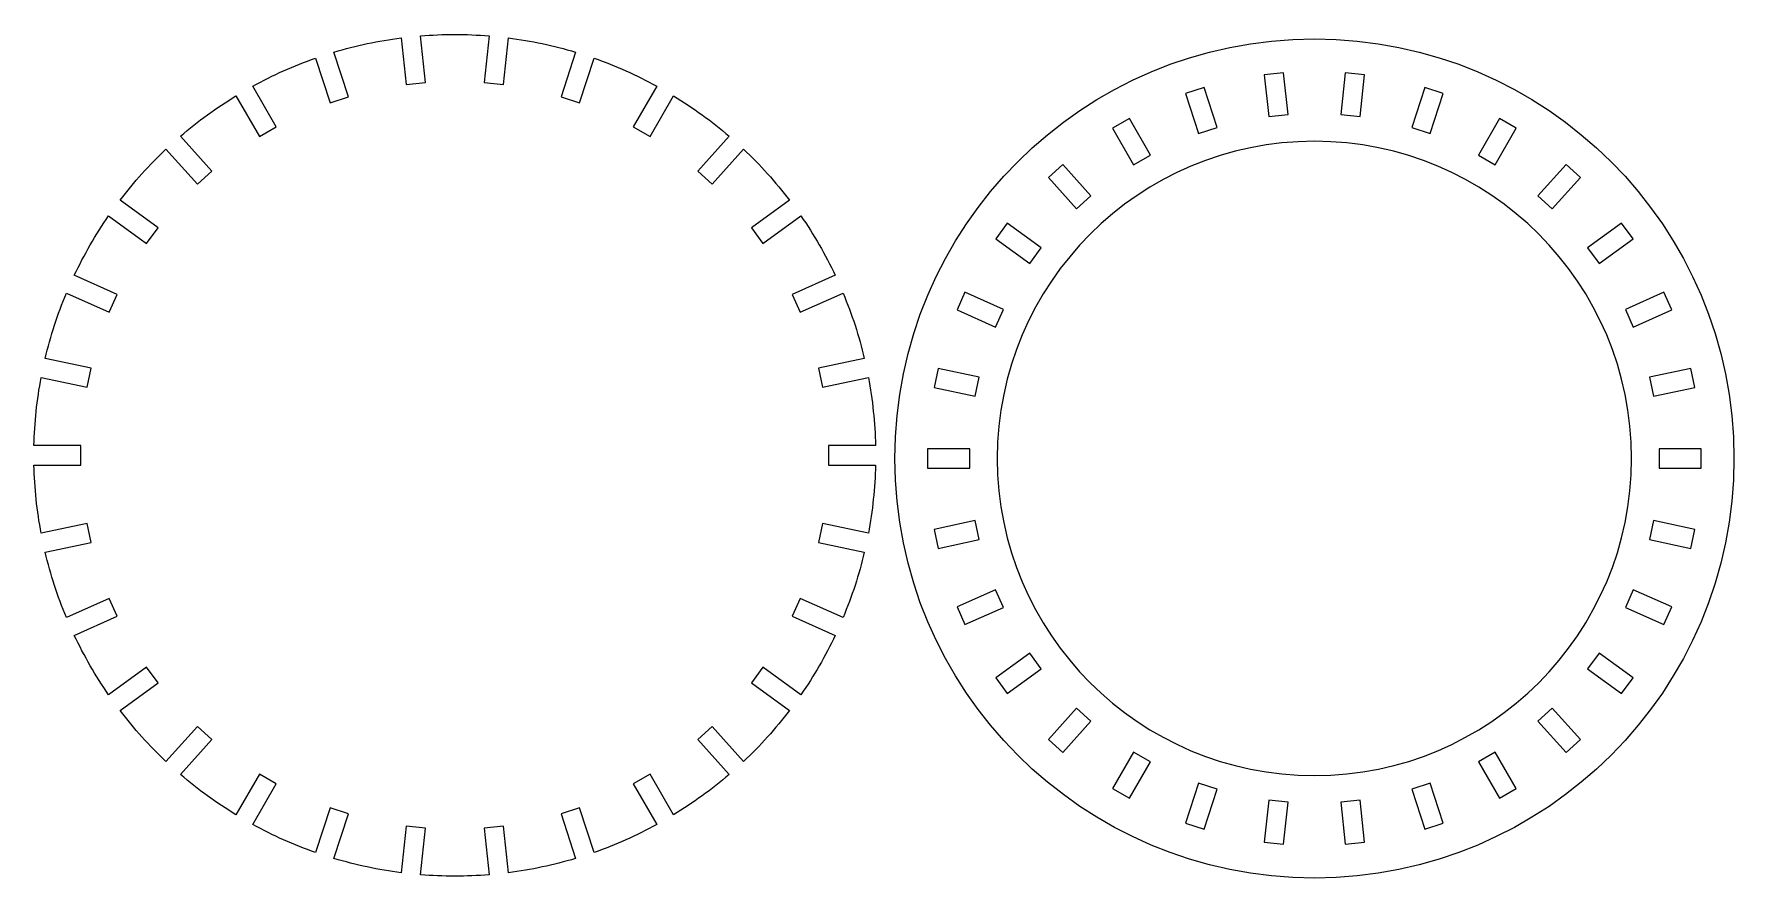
# Model space of a CAD drawing. Header units: millimetres. Extents: x -587 to 587, y -183 to 183.
# Drawn here: x 310.5 to 573, y -182.5 to -52.2 of the extents above; entities that cross this region are included whole.
import ezdxf

# ---------------------------------------------------------------- set-up
doc = ezdxf.new("R2010")
doc.units = ezdxf.units.MM
doc.header["$MEASUREMENT"] = 0
doc.layers.add('Camada 1', color=7, linetype='Continuous')

msp = doc.modelspace()

# ---------------------------------------------------------------- linework, layer by layer
at = {"layer": 'Camada 1', "lineweight": 20}
for points, knots in [([(440.4417, -115.7258), (440.36, -112.187), (439.9894, -108.6608), (439.3335, -105.1824), (439.3335, -105.1824), (439.3335, -105.1824), (432.2417, -106.6898), (432.2417, -106.6898), (432.2417, -106.6898), (432.2417, -106.6898), (431.6179, -103.7553), (431.6179, -103.7553), (431.6179, -103.7553), (431.6179, -103.7553), (438.7098, -102.2479), (438.7098, -102.2479), (438.7098, -102.2479), (437.8941, -98.8034), (436.7985, -95.4313), (435.4337, -92.1653), (435.4337, -92.1653), (435.4337, -92.1653), (428.8103, -95.1142), (428.8103, -95.1142), (428.8103, -95.1142), (428.8103, -95.1142), (427.5901, -92.3736), (427.5901, -92.3736), (427.5901, -92.3736), (427.5901, -92.3736), (434.2135, -89.4246), (434.2135, -89.4246), (434.2135, -89.4246), (432.6996, -86.225), (430.9267, -83.1544), (428.9128, -80.2435), (428.9128, -80.2435), (428.9128, -80.2435), (423.0472, -84.5051), (423.0472, -84.5051), (423.0472, -84.5051), (423.0472, -84.5051), (421.2838, -82.078), (421.2838, -82.078), (421.2838, -82.078), (421.2838, -82.078), (427.1494, -77.8164), (427.1494, -77.8164), (427.1494, -77.8164), (425.0033, -75.0015), (422.6308, -72.3666), (420.0556, -69.9379), (420.0556, -69.9379), (420.0556, -69.9379), (415.2042, -75.326), (415.2042, -75.326), (415.2042, -75.326), (415.2042, -75.326), (412.9748, -73.3186), (412.9748, -73.3186), (412.9748, -73.3186), (412.9748, -73.3186), (417.8262, -67.9306), (417.8262, -67.9306), (417.8262, -67.9306), (415.1417, -65.6233), (412.2732, -63.5393), (409.2494, -61.6991), (409.2494, -61.6991), (409.2494, -61.6991), (405.6242, -67.9781), (405.6242, -67.9781), (405.6242, -67.9781), (405.6242, -67.9781), (403.0262, -66.4781), (403.0262, -66.4781), (403.0262, -66.4781), (403.0262, -66.4781), (406.6513, -60.1991), (406.6513, -60.1991), (406.6513, -60.1991), (403.5458, -58.5005), (400.3067, -57.0583), (396.9663, -55.8871), (396.9663, -55.8871), (396.9663, -55.8871), (394.7259, -62.7826), (394.7259, -62.7826), (394.7259, -62.7826), (394.7259, -62.7826), (391.8727, -61.8555), (391.8727, -61.8555), (391.8727, -61.8555), (391.8727, -61.8555), (394.1132, -54.9601), (394.1132, -54.9601), (394.1132, -54.9601), (390.7223, -53.9442), (387.2542, -53.207), (383.7433, -52.7559), (383.7433, -52.7559), (383.7433, -52.7559), (382.9855, -59.9665), (382.9855, -59.9665), (382.9855, -59.9665), (382.9855, -59.9665), (380.0019, -59.6529), (380.0019, -59.6529), (380.0019, -59.6529), (380.0019, -59.6529), (380.7598, -52.4423), (380.7598, -52.4423), (380.7598, -52.4423), (377.2318, -52.1536), (373.6862, -52.1536), (370.1582, -52.4423), (370.1582, -52.4423), (370.1582, -52.4423), (370.9161, -59.6529), (370.9161, -59.6529), (370.9161, -59.6529), (370.9161, -59.6529), (367.9325, -59.9665), (367.9325, -59.9665), (367.9325, -59.9665), (367.9325, -59.9665), (367.1747, -52.7559), (367.1747, -52.7559), (367.1747, -52.7559), (363.6638, -53.207), (360.1957, -53.9442), (356.8048, -54.9601), (356.8048, -54.9601), (356.8048, -54.9601), (359.0453, -61.8555), (359.0453, -61.8555), (359.0453, -61.8555), (359.0453, -61.8555), (356.1921, -62.7826), (356.1921, -62.7826), (356.1921, -62.7826), (356.1921, -62.7826), (353.9517, -55.8871), (353.9517, -55.8871), (353.9517, -55.8871), (350.6113, -57.0583), (347.3722, -58.5005), (344.2667, -60.1991), (344.2667, -60.1991), (344.2667, -60.1991), (347.8918, -66.4781), (347.8918, -66.4781), (347.8918, -66.4781), (347.8918, -66.4781), (345.2938, -67.9781), (345.2938, -67.9781), (345.2938, -67.9781), (345.2938, -67.9781), (341.6686, -61.6991), (341.6686, -61.6991), (341.6686, -61.6991), (338.6448, -63.5393), (335.7763, -65.6233), (333.0918, -67.9306), (333.0918, -67.9306), (333.0918, -67.9306), (337.9432, -73.3186), (337.9432, -73.3186), (337.9432, -73.3186), (337.9432, -73.3186), (335.7138, -75.326), (335.7138, -75.326), (335.7138, -75.326), (335.7138, -75.326), (330.8624, -69.9379), (330.8624, -69.9379), (330.8624, -69.9379), (328.2872, -72.3666), (325.9147, -75.0015), (323.7686, -77.8164), (323.7686, -77.8164), (323.7686, -77.8164), (329.6342, -82.078), (329.6342, -82.078), (329.6342, -82.078), (329.6342, -82.078), (327.8708, -84.5051), (327.8708, -84.5051), (327.8708, -84.5051), (327.8708, -84.5051), (322.0052, -80.2435), (322.0052, -80.2435), (322.0052, -80.2435), (319.9913, -83.1544), (318.2184, -86.225), (316.7045, -89.4246), (316.7045, -89.4246), (316.7045, -89.4246), (323.3279, -92.3736), (323.3279, -92.3736), (323.3279, -92.3736), (323.3279, -92.3736), (322.1077, -95.1142), (322.1077, -95.1142), (322.1077, -95.1142), (322.1077, -95.1142), (315.4843, -92.1653), (315.4843, -92.1653), (315.4843, -92.1653), (314.1195, -95.4313), (313.0239, -98.8034), (312.2082, -102.2479), (312.2082, -102.2479), (312.2082, -102.2479), (319.3001, -103.7553), (319.3001, -103.7553), (319.3001, -103.7553), (319.3001, -103.7553), (318.6763, -106.6898), (318.6763, -106.6898), (318.6763, -106.6898), (318.6763, -106.6898), (311.5845, -105.1824), (311.5845, -105.1824), (311.5845, -105.1824), (310.9286, -108.6608), (310.558, -112.187), (310.4763, -115.7258), (310.4763, -115.7258), (310.4763, -115.7258), (317.7266, -115.7258), (317.7266, -115.7258), (317.7266, -115.7258), (317.7266, -115.7258), (317.7266, -118.7258), (317.7266, -118.7258), (317.7266, -118.7258), (317.7266, -118.7258), (310.4763, -118.7258), (310.4763, -118.7258), (310.4763, -118.7258), (310.558, -122.2646), (310.9286, -125.7908), (311.5845, -129.2692), (311.5845, -129.2692), (311.5845, -129.2692), (318.6763, -127.7618), (318.6763, -127.7618), (318.6763, -127.7618), (318.6763, -127.7618), (319.3001, -130.6963), (319.3001, -130.6963), (319.3001, -130.6963), (319.3001, -130.6963), (312.2082, -132.2037), (312.2082, -132.2037), (312.2082, -132.2037), (313.0239, -135.6482), (314.1195, -139.0203), (315.4843, -142.2863), (315.4843, -142.2863), (315.4843, -142.2863), (322.1077, -139.3374), (322.1077, -139.3374), (322.1077, -139.3374), (322.1077, -139.3374), (323.3279, -142.078), (323.3279, -142.078), (323.3279, -142.078), (323.3279, -142.078), (316.7045, -145.027), (316.7045, -145.027), (316.7045, -145.027), (318.2184, -148.2266), (319.9913, -151.2972), (322.0052, -154.2081), (322.0052, -154.2081), (322.0052, -154.2081), (327.8708, -149.9465), (327.8708, -149.9465), (327.8708, -149.9465), (327.8708, -149.9465), (329.6342, -152.3736), (329.6342, -152.3736), (329.6342, -152.3736), (329.6342, -152.3736), (323.7686, -156.6352), (323.7686, -156.6352), (323.7686, -156.6352), (325.9147, -159.4501), (328.2872, -162.085), (330.8624, -164.5137), (330.8624, -164.5137), (330.8624, -164.5137), (335.7138, -159.1256), (335.7138, -159.1256), (335.7138, -159.1256), (335.7138, -159.1256), (337.9432, -161.133), (337.9432, -161.133), (337.9432, -161.133), (337.9432, -161.133), (333.0918, -166.521), (333.0918, -166.521), (333.0918, -166.521), (335.7763, -168.8283), (338.6448, -170.9123), (341.6686, -172.7525), (341.6686, -172.7525), (341.6686, -172.7525), (345.2938, -166.4735), (345.2938, -166.4735), (345.2938, -166.4735), (345.2938, -166.4735), (347.8918, -167.9735), (347.8918, -167.9735), (347.8918, -167.9735), (347.8918, -167.9735), (344.2667, -174.2525), (344.2667, -174.2525), (344.2667, -174.2525), (347.3722, -175.9511), (350.6113, -177.3933), (353.9517, -178.5645), (353.9517, -178.5645), (353.9517, -178.5645), (356.1921, -171.669), (356.1921, -171.669), (356.1921, -171.669), (356.1921, -171.669), (359.0453, -172.5961), (359.0453, -172.5961), (359.0453, -172.5961), (359.0453, -172.5961), (356.8048, -179.4915), (356.8048, -179.4915), (356.8048, -179.4915), (360.1957, -180.5074), (363.6638, -181.2446), (367.1747, -181.6957), (367.1747, -181.6957), (367.1747, -181.6957), (367.9325, -174.4851), (367.9325, -174.4851), (367.9325, -174.4851), (367.9325, -174.4851), (370.9161, -174.7987), (370.9161, -174.7987), (370.9161, -174.7987), (370.9161, -174.7987), (370.1582, -182.0093), (370.1582, -182.0093), (370.1582, -182.0093), (373.6862, -182.298), (377.2318, -182.298), (380.7598, -182.0093), (380.7598, -182.0093), (380.7598, -182.0093), (380.0019, -174.7987), (380.0019, -174.7987), (380.0019, -174.7987), (380.0019, -174.7987), (382.9855, -174.4851), (382.9855, -174.4851), (382.9855, -174.4851), (382.9855, -174.4851), (383.7433, -181.6957), (383.7433, -181.6957), (383.7433, -181.6957), (387.2542, -181.2446), (390.7223, -180.5074), (394.1132, -179.4915), (394.1132, -179.4915), (394.1132, -179.4915), (391.8727, -172.5961), (391.8727, -172.5961), (391.8727, -172.5961), (391.8727, -172.5961), (394.7259, -171.669), (394.7259, -171.669), (394.7259, -171.669), (394.7259, -171.669), (396.9663, -178.5645), (396.9663, -178.5645), (396.9663, -178.5645), (400.3067, -177.3933), (403.5458, -175.9511), (406.6513, -174.2525), (406.6513, -174.2525), (406.6513, -174.2525), (403.0262, -167.9735), (403.0262, -167.9735), (403.0262, -167.9735), (403.0262, -167.9735), (405.6242, -166.4735), (405.6242, -166.4735), (405.6242, -166.4735), (405.6242, -166.4735), (409.2494, -172.7525), (409.2494, -172.7525), (409.2494, -172.7525), (412.2732, -170.9123), (415.1417, -168.8283), (417.8262, -166.521), (417.8262, -166.521), (417.8262, -166.521), (412.9748, -161.133), (412.9748, -161.133), (412.9748, -161.133), (412.9748, -161.133), (415.2042, -159.1256), (415.2042, -159.1256), (415.2042, -159.1256), (415.2042, -159.1256), (420.0556, -164.5137), (420.0556, -164.5137), (420.0556, -164.5137), (422.6308, -162.085), (425.0033, -159.4501), (427.1494, -156.6352), (427.1494, -156.6352), (427.1494, -156.6352), (421.2838, -152.3736), (421.2838, -152.3736), (421.2838, -152.3736), (421.2838, -152.3736), (423.0472, -149.9465), (423.0472, -149.9465), (423.0472, -149.9465), (423.0472, -149.9465), (428.9128, -154.2081), (428.9128, -154.2081), (428.9128, -154.2081), (430.9267, -151.2972), (432.6996, -148.2266), (434.2135, -145.027), (434.2135, -145.027), (434.2135, -145.027), (427.5901, -142.078), (427.5901, -142.078), (427.5901, -142.078), (427.5901, -142.078), (428.8103, -139.3374), (428.8103, -139.3374), (428.8103, -139.3374), (428.8103, -139.3374), (435.4337, -142.2863), (435.4337, -142.2863), (435.4337, -142.2863), (436.7985, -139.0203), (437.8941, -135.6482), (438.7098, -132.2037), (438.7098, -132.2037), (438.7098, -132.2037), (431.6179, -130.6963), (431.6179, -130.6963), (431.6179, -130.6963), (431.6179, -130.6963), (432.2417, -127.7618), (432.2417, -127.7618), (432.2417, -127.7618), (432.2417, -127.7618), (439.3335, -129.2692), (439.3335, -129.2692), (439.3335, -129.2692), (439.9894, -125.7908), (440.36, -122.2646), (440.4417, -118.7258), (440.4417, -118.7258), (440.4417, -118.7258), (433.1914, -118.7258), (433.1914, -118.7258), (433.1914, -118.7258), (433.1914, -118.7258), (433.1914, -115.7258), (433.1914, -115.7258), (433.1914, -115.7258), (433.1914, -115.7258), (440.4417, -115.7258), (440.4417, -115.7258)], [0, 0, 0, 0, 0.00826446, 0.00826446, 0.00826446, 0.00826446, 0.01652893, 0.01652893, 0.01652893, 0.01652893, 0.02479339, 0.02479339, 0.02479339, 0.02479339, 0.03305785, 0.03305785, 0.03305785, 0.03305785, 0.04132231, 0.04132231, 0.04132231, 0.04132231, 0.04958678, 0.04958678, 0.04958678, 0.04958678, 0.05785124, 0.05785124, 0.05785124, 0.05785124, 0.0661157, 0.0661157, 0.0661157, 0.0661157, 0.07438017, 0.07438017, 0.07438017, 0.07438017, 0.08264463, 0.08264463, 0.08264463, 0.08264463, 0.09090909, 0.09090909, 0.09090909, 0.09090909, 0.09917355, 0.09917355, 0.09917355, 0.09917355, 0.10743802, 0.10743802, 0.10743802, 0.10743802, 0.11570248, 0.11570248, 0.11570248, 0.11570248, 0.12396694, 0.12396694, 0.12396694, 0.12396694, 0.1322314, 0.1322314, 0.1322314, 0.1322314, 0.14049587, 0.14049587, 0.14049587, 0.14049587, 0.14876033, 0.14876033, 0.14876033, 0.14876033, 0.15702479, 0.15702479, 0.15702479, 0.15702479, 0.16528926, 0.16528926, 0.16528926, 0.16528926, 0.17355372, 0.17355372, 0.17355372, 0.17355372, 0.18181818, 0.18181818, 0.18181818, 0.18181818, 0.19008264, 0.19008264, 0.19008264, 0.19008264, 0.19834711, 0.19834711, 0.19834711, 0.19834711, 0.20661157, 0.20661157, 0.20661157, 0.20661157, 0.21487603, 0.21487603, 0.21487603, 0.21487603, 0.2231405, 0.2231405, 0.2231405, 0.2231405, 0.23140496, 0.23140496, 0.23140496, 0.23140496, 0.23966942, 0.23966942, 0.23966942, 0.23966942, 0.24793388, 0.24793388, 0.24793388, 0.24793388, 0.25619835, 0.25619835, 0.25619835, 0.25619835, 0.26446281, 0.26446281, 0.26446281, 0.26446281, 0.27272727, 0.27272727, 0.27272727, 0.27272727, 0.28099174, 0.28099174, 0.28099174, 0.28099174, 0.2892562, 0.2892562, 0.2892562, 0.2892562, 0.29752066, 0.29752066, 0.29752066, 0.29752066, 0.30578512, 0.30578512, 0.30578512, 0.30578512, 0.31404959, 0.31404959, 0.31404959, 0.31404959, 0.32231405, 0.32231405, 0.32231405, 0.32231405, 0.33057851, 0.33057851, 0.33057851, 0.33057851, 0.33884298, 0.33884298, 0.33884298, 0.33884298, 0.34710744, 0.34710744, 0.34710744, 0.34710744, 0.3553719, 0.3553719, 0.3553719, 0.3553719, 0.36363636, 0.36363636, 0.36363636, 0.36363636, 0.37190083, 0.37190083, 0.37190083, 0.37190083, 0.38016529, 0.38016529, 0.38016529, 0.38016529, 0.38842975, 0.38842975, 0.38842975, 0.38842975, 0.39669421, 0.39669421, 0.39669421, 0.39669421, 0.40495868, 0.40495868, 0.40495868, 0.40495868, 0.41322314, 0.41322314, 0.41322314, 0.41322314, 0.4214876, 0.4214876, 0.4214876, 0.4214876, 0.42975207, 0.42975207, 0.42975207, 0.42975207, 0.43801653, 0.43801653, 0.43801653, 0.43801653, 0.44628099, 0.44628099, 0.44628099, 0.44628099, 0.45454545, 0.45454545, 0.45454545, 0.45454545, 0.46280992, 0.46280992, 0.46280992, 0.46280992, 0.47107438, 0.47107438, 0.47107438, 0.47107438, 0.47933884, 0.47933884, 0.47933884, 0.47933884, 0.48760331, 0.48760331, 0.48760331, 0.48760331, 0.49586777, 0.49586777, 0.49586777, 0.49586777, 0.50413223, 0.50413223, 0.50413223, 0.50413223, 0.51239669, 0.51239669, 0.51239669, 0.51239669, 0.52066116, 0.52066116, 0.52066116, 0.52066116, 0.52892562, 0.52892562, 0.52892562, 0.52892562, 0.53719008, 0.53719008, 0.53719008, 0.53719008, 0.54545455, 0.54545455, 0.54545455, 0.54545455, 0.55371901, 0.55371901, 0.55371901, 0.55371901, 0.56198347, 0.56198347, 0.56198347, 0.56198347, 0.57024793, 0.57024793, 0.57024793, 0.57024793, 0.5785124, 0.5785124, 0.5785124, 0.5785124, 0.58677686, 0.58677686, 0.58677686, 0.58677686, 0.59504132, 0.59504132, 0.59504132, 0.59504132, 0.60330579, 0.60330579, 0.60330579, 0.60330579, 0.61157025, 0.61157025, 0.61157025, 0.61157025, 0.61983471, 0.61983471, 0.61983471, 0.61983471, 0.62809917, 0.62809917, 0.62809917, 0.62809917, 0.63636364, 0.63636364, 0.63636364, 0.63636364, 0.6446281, 0.6446281, 0.6446281, 0.6446281, 0.65289256, 0.65289256, 0.65289256, 0.65289256, 0.66115702, 0.66115702, 0.66115702, 0.66115702, 0.66942149, 0.66942149, 0.66942149, 0.66942149, 0.67768595, 0.67768595, 0.67768595, 0.67768595, 0.68595041, 0.68595041, 0.68595041, 0.68595041, 0.69421488, 0.69421488, 0.69421488, 0.69421488, 0.70247934, 0.70247934, 0.70247934, 0.70247934, 0.7107438, 0.7107438, 0.7107438, 0.7107438, 0.71900826, 0.71900826, 0.71900826, 0.71900826, 0.72727273, 0.72727273, 0.72727273, 0.72727273, 0.73553719, 0.73553719, 0.73553719, 0.73553719, 0.74380165, 0.74380165, 0.74380165, 0.74380165, 0.75206612, 0.75206612, 0.75206612, 0.75206612, 0.76033058, 0.76033058, 0.76033058, 0.76033058, 0.76859504, 0.76859504, 0.76859504, 0.76859504, 0.7768595, 0.7768595, 0.7768595, 0.7768595, 0.78512397, 0.78512397, 0.78512397, 0.78512397, 0.79338843, 0.79338843, 0.79338843, 0.79338843, 0.80165289, 0.80165289, 0.80165289, 0.80165289, 0.80991736, 0.80991736, 0.80991736, 0.80991736, 0.81818182, 0.81818182, 0.81818182, 0.81818182, 0.82644628, 0.82644628, 0.82644628, 0.82644628, 0.83471074, 0.83471074, 0.83471074, 0.83471074, 0.84297521, 0.84297521, 0.84297521, 0.84297521, 0.85123967, 0.85123967, 0.85123967, 0.85123967, 0.85950413, 0.85950413, 0.85950413, 0.85950413, 0.8677686, 0.8677686, 0.8677686, 0.8677686, 0.87603306, 0.87603306, 0.87603306, 0.87603306, 0.88429752, 0.88429752, 0.88429752, 0.88429752, 0.89256198, 0.89256198, 0.89256198, 0.89256198, 0.90082645, 0.90082645, 0.90082645, 0.90082645, 0.90909091, 0.90909091, 0.90909091, 0.90909091, 0.91735537, 0.91735537, 0.91735537, 0.91735537, 0.92561983, 0.92561983, 0.92561983, 0.92561983, 0.9338843, 0.9338843, 0.9338843, 0.9338843, 0.94214876, 0.94214876, 0.94214876, 0.94214876, 0.95041322, 0.95041322, 0.95041322, 0.95041322, 0.95867769, 0.95867769, 0.95867769, 0.95867769, 0.96694215, 0.96694215, 0.96694215, 0.96694215, 0.97520661, 0.97520661, 0.97520661, 0.97520661, 0.98347107, 0.98347107, 0.98347107, 0.98347107, 1, 1, 1, 1]), ([(573.027, -117.7051), (573.027, -81.9172), (544.0151, -52.9052), (508.2271, -52.9052), (508.2271, -52.9052), (472.4392, -52.9052), (443.4272, -81.917), (443.4271, -117.7049), (443.4271, -117.7049), (443.427, -153.4929), (472.4388, -182.505), (508.2267, -182.5051), (508.2267, -182.5051), (544.0148, -182.5052), (573.0268, -153.4935), (573.027, -117.7051)], [0, 0, 0, 0, 0.2, 0.2, 0.2, 0.2, 0.4, 0.4, 0.4, 0.4, 0.6, 0.6, 0.6, 0.6, 1, 1, 1, 1]), ([(501.1701, -64.9122), (501.1701, -64.9122), (500.4906, -58.4479), (500.4906, -58.4479), (500.4906, -58.4479), (500.4906, -58.4479), (503.4742, -58.1343), (503.4742, -58.1343), (503.4742, -58.1343), (503.4742, -58.1343), (504.1536, -64.5987), (504.1536, -64.5987), (504.1536, -64.5987), (504.1536, -64.5987), (501.1701, -64.9122), (501.1701, -64.9122)], [0, 0, 0, 0, 0.2, 0.2, 0.2, 0.2, 0.4, 0.4, 0.4, 0.4, 0.6, 0.6, 0.6, 0.6, 1, 1, 1, 1]), ([(512.3005, -64.5987), (512.3005, -64.5987), (512.9799, -58.1343), (512.9799, -58.1343), (512.9799, -58.1343), (512.9799, -58.1343), (515.9635, -58.4479), (515.9635, -58.4479), (515.9635, -58.4479), (515.9635, -58.4479), (515.284, -64.9122), (515.284, -64.9122), (515.284, -64.9122), (515.284, -64.9122), (512.3005, -64.5987), (512.3005, -64.5987)], [0, 0, 0, 0, 0.2, 0.2, 0.2, 0.2, 0.4, 0.4, 0.4, 0.4, 0.6, 0.6, 0.6, 0.6, 1, 1, 1, 1]), ([(490.348, -67.5331), (490.348, -67.5331), (488.3394, -61.3513), (488.3394, -61.3513), (488.3394, -61.3513), (488.3394, -61.3513), (491.1926, -60.4242), (491.1926, -60.4242), (491.1926, -60.4242), (491.1926, -60.4242), (493.2012, -66.6061), (493.2012, -66.6061), (493.2012, -66.6061), (493.2012, -66.6061), (490.348, -67.5331), (490.348, -67.5331)], [0, 0, 0, 0, 0.2, 0.2, 0.2, 0.2, 0.4, 0.4, 0.4, 0.4, 0.6, 0.6, 0.6, 0.6, 1, 1, 1, 1]), ([(523.2529, -66.6061), (523.2529, -66.6061), (525.2615, -60.4242), (525.2615, -60.4242), (525.2615, -60.4242), (525.2615, -60.4242), (528.1147, -61.3513), (528.1147, -61.3513), (528.1147, -61.3513), (528.1147, -61.3513), (526.1061, -67.5331), (526.1061, -67.5331), (526.1061, -67.5331), (526.1061, -67.5331), (523.2529, -66.6061), (523.2529, -66.6061)], [0, 0, 0, 0, 0.2, 0.2, 0.2, 0.2, 0.4, 0.4, 0.4, 0.4, 0.6, 0.6, 0.6, 0.6, 1, 1, 1, 1]), ([(480.3074, -72.3468), (480.3074, -72.3468), (477.0574, -66.7176), (477.0574, -66.7176), (477.0574, -66.7176), (477.0574, -66.7176), (479.6554, -65.2176), (479.6554, -65.2176), (479.6554, -65.2176), (479.6554, -65.2176), (482.9054, -70.8468), (482.9054, -70.8468), (482.9054, -70.8468), (482.9054, -70.8468), (480.3074, -72.3468), (480.3074, -72.3468)], [0, 0, 0, 0, 0.2, 0.2, 0.2, 0.2, 0.4, 0.4, 0.4, 0.4, 0.6, 0.6, 0.6, 0.6, 1, 1, 1, 1]), ([(533.5487, -70.8468), (533.5487, -70.8468), (536.7987, -65.2176), (536.7987, -65.2176), (536.7987, -65.2176), (536.7987, -65.2176), (539.3967, -66.7176), (539.3967, -66.7176), (539.3967, -66.7176), (539.3967, -66.7176), (536.1467, -72.3468), (536.1467, -72.3468), (536.1467, -72.3468), (536.1467, -72.3468), (533.5487, -70.8468), (533.5487, -70.8468)], [0, 0, 0, 0, 0.2, 0.2, 0.2, 0.2, 0.4, 0.4, 0.4, 0.4, 0.6, 0.6, 0.6, 0.6, 1, 1, 1, 1]), ([(459.2407, -117.705), (459.2407, -90.6506), (481.1727, -68.7187), (508.2271, -68.7188), (508.2271, -68.7188), (535.2815, -68.7188), (557.2134, -90.6508), (557.2134, -117.7054), (557.2134, -117.7054), (557.2133, -144.7598), (535.2812, -166.6916), (508.2268, -166.6915), (508.2268, -166.6915), (481.1725, -166.6914), (459.2406, -144.7594), (459.2407, -117.705)], [0, 0, 0, 0, 0.2, 0.2, 0.2, 0.2, 0.4, 0.4, 0.4, 0.4, 0.6, 0.6, 0.6, 0.6, 1, 1, 1, 1]), ([(471.4869, -79.1428), (471.4869, -79.1428), (467.1376, -74.3124), (467.1376, -74.3124), (467.1376, -74.3124), (467.1376, -74.3124), (469.367, -72.305), (469.367, -72.305), (469.367, -72.305), (469.367, -72.305), (473.7164, -77.1354), (473.7164, -77.1354), (473.7164, -77.1354), (473.7164, -77.1354), (471.4869, -79.1428), (471.4869, -79.1428)], [0, 0, 0, 0, 0.2, 0.2, 0.2, 0.2, 0.4, 0.4, 0.4, 0.4, 0.6, 0.6, 0.6, 0.6, 1, 1, 1, 1]), ([(542.7377, -77.1354), (542.7377, -77.1354), (547.0871, -72.305), (547.0871, -72.305), (547.0871, -72.305), (547.0871, -72.305), (549.3165, -74.3124), (549.3165, -74.3124), (549.3165, -74.3124), (549.3165, -74.3124), (544.9672, -79.1428), (544.9672, -79.1428), (544.9672, -79.1428), (544.9672, -79.1428), (542.7377, -77.1354), (542.7377, -77.1354)], [0, 0, 0, 0, 0.2, 0.2, 0.2, 0.2, 0.4, 0.4, 0.4, 0.4, 0.6, 0.6, 0.6, 0.6, 1, 1, 1, 1]), ([(460.777, -81.3766), (460.777, -81.3766), (466.0356, -85.1972), (466.0356, -85.1972), (466.0356, -85.1972), (466.0356, -85.1972), (464.2722, -87.6242), (464.2722, -87.6242), (464.2722, -87.6242), (464.2722, -87.6242), (459.0136, -83.8036), (459.0136, -83.8036), (459.0136, -83.8036), (459.0136, -83.8036), (460.777, -81.3766), (460.777, -81.3766)], [0, 0, 0, 0, 0.2, 0.2, 0.2, 0.2, 0.4, 0.4, 0.4, 0.4, 0.6, 0.6, 0.6, 0.6, 1, 1, 1, 1]), ([(550.4185, -85.1972), (550.4185, -85.1972), (555.6771, -81.3766), (555.6771, -81.3766), (555.6771, -81.3766), (555.6771, -81.3766), (557.4405, -83.8036), (557.4405, -83.8036), (557.4405, -83.8036), (557.4405, -83.8036), (552.1819, -87.6242), (552.1819, -87.6242), (552.1819, -87.6242), (552.1819, -87.6242), (550.4185, -85.1972), (550.4185, -85.1972)], [0, 0, 0, 0, 0.2, 0.2, 0.2, 0.2, 0.4, 0.4, 0.4, 0.4, 0.6, 0.6, 0.6, 0.6, 1, 1, 1, 1]), ([(460.1988, -94.6797), (460.1988, -94.6797), (458.9785, -97.4203), (458.9785, -97.4203), (458.9785, -97.4203), (458.9785, -97.4203), (453.0405, -94.7765), (453.0405, -94.7765), (453.0405, -94.7765), (453.0405, -94.7765), (454.2607, -92.0359), (454.2607, -92.0359), (454.2607, -92.0359), (454.2607, -92.0359), (460.1988, -94.6797), (460.1988, -94.6797)], [0, 0, 0, 0, 0.2, 0.2, 0.2, 0.2, 0.4, 0.4, 0.4, 0.4, 0.6, 0.6, 0.6, 0.6, 1, 1, 1, 1]), ([(557.4756, -97.4203), (557.4756, -97.4203), (556.2553, -94.6797), (556.2553, -94.6797), (556.2553, -94.6797), (556.2553, -94.6797), (562.1934, -92.0359), (562.1934, -92.0359), (562.1934, -92.0359), (562.1934, -92.0359), (563.4136, -94.7765), (563.4136, -94.7765), (563.4136, -94.7765), (563.4136, -94.7765), (557.4756, -97.4203), (557.4756, -97.4203)], [0, 0, 0, 0, 0.2, 0.2, 0.2, 0.2, 0.4, 0.4, 0.4, 0.4, 0.6, 0.6, 0.6, 0.6, 1, 1, 1, 1]), ([(450.1031, -103.817), (450.1031, -103.817), (456.461, -105.1685), (456.461, -105.1685), (456.461, -105.1685), (456.461, -105.1685), (455.8373, -108.1029), (455.8373, -108.1029), (455.8373, -108.1029), (455.8373, -108.1029), (449.4793, -106.7515), (449.4793, -106.7515), (449.4793, -106.7515), (449.4793, -106.7515), (450.1031, -103.817), (450.1031, -103.817)], [0, 0, 0, 0, 0.2, 0.2, 0.2, 0.2, 0.4, 0.4, 0.4, 0.4, 0.6, 0.6, 0.6, 0.6, 1, 1, 1, 1]), ([(559.9931, -105.1685), (559.9931, -105.1685), (566.351, -103.817), (566.351, -103.817), (566.351, -103.817), (566.351, -103.817), (566.9748, -106.7515), (566.9748, -106.7515), (566.9748, -106.7515), (566.9748, -106.7515), (560.6168, -108.1029), (560.6168, -108.1029), (560.6168, -108.1029), (560.6168, -108.1029), (559.9931, -105.1685), (559.9931, -105.1685)], [0, 0, 0, 0, 0.2, 0.2, 0.2, 0.2, 0.4, 0.4, 0.4, 0.4, 0.6, 0.6, 0.6, 0.6, 1, 1, 1, 1]), ([(454.9857, -116.2052), (454.9857, -116.2052), (454.9857, -119.2051), (454.9857, -119.2051), (454.9857, -119.2051), (454.9857, -119.2051), (448.4857, -119.2051), (448.4857, -119.2051), (448.4857, -119.2051), (448.4857, -119.2051), (448.4857, -116.2052), (448.4857, -116.2052), (448.4857, -116.2052), (448.4857, -116.2052), (454.9857, -116.2052), (454.9857, -116.2052)], [0, 0, 0, 0, 0.2, 0.2, 0.2, 0.2, 0.4, 0.4, 0.4, 0.4, 0.6, 0.6, 0.6, 0.6, 1, 1, 1, 1]), ([(561.4684, -116.2052), (561.4684, -116.2052), (567.9684, -116.2052), (567.9684, -116.2052), (567.9684, -116.2052), (567.9684, -116.2052), (567.9684, -119.2051), (567.9684, -119.2051), (567.9684, -119.2051), (567.9684, -119.2051), (561.4684, -119.2051), (561.4684, -119.2051), (561.4684, -119.2051), (561.4684, -119.2051), (561.4684, -116.2052), (561.4684, -116.2052)], [0, 0, 0, 0, 0.2, 0.2, 0.2, 0.2, 0.4, 0.4, 0.4, 0.4, 0.6, 0.6, 0.6, 0.6, 1, 1, 1, 1]), ([(449.4793, -128.6588), (449.4793, -128.6588), (455.8373, -127.3074), (455.8373, -127.3074), (455.8373, -127.3074), (455.8373, -127.3074), (456.461, -130.2418), (456.461, -130.2418), (456.461, -130.2418), (456.461, -130.2418), (450.1031, -131.5933), (450.1031, -131.5933), (450.1031, -131.5933), (450.1031, -131.5933), (449.4793, -128.6588), (449.4793, -128.6588)], [0, 0, 0, 0, 0.2, 0.2, 0.2, 0.2, 0.4, 0.4, 0.4, 0.4, 0.6, 0.6, 0.6, 0.6, 1, 1, 1, 1]), ([(560.6168, -127.3074), (560.6168, -127.3074), (566.9748, -128.6588), (566.9748, -128.6588), (566.9748, -128.6588), (566.9748, -128.6588), (566.351, -131.5933), (566.351, -131.5933), (566.351, -131.5933), (566.351, -131.5933), (559.9931, -130.2418), (559.9931, -130.2418), (559.9931, -130.2418), (559.9931, -130.2418), (560.6168, -127.3074), (560.6168, -127.3074)], [0, 0, 0, 0, 0.2, 0.2, 0.2, 0.2, 0.4, 0.4, 0.4, 0.4, 0.6, 0.6, 0.6, 0.6, 1, 1, 1, 1]), ([(453.0405, -140.6338), (453.0405, -140.6338), (458.9785, -137.99), (458.9785, -137.99), (458.9785, -137.99), (458.9785, -137.99), (460.1988, -140.7306), (460.1988, -140.7306), (460.1988, -140.7306), (460.1988, -140.7306), (454.2607, -143.3744), (454.2607, -143.3744), (454.2607, -143.3744), (454.2607, -143.3744), (453.0405, -140.6338), (453.0405, -140.6338)], [0, 0, 0, 0, 0.2, 0.2, 0.2, 0.2, 0.4, 0.4, 0.4, 0.4, 0.6, 0.6, 0.6, 0.6, 1, 1, 1, 1]), ([(556.2553, -140.7306), (556.2553, -140.7306), (557.4756, -137.99), (557.4756, -137.99), (557.4756, -137.99), (557.4756, -137.99), (563.4136, -140.6338), (563.4136, -140.6338), (563.4136, -140.6338), (563.4136, -140.6338), (562.1934, -143.3744), (562.1934, -143.3744), (562.1934, -143.3744), (562.1934, -143.3744), (556.2553, -140.7306), (556.2553, -140.7306)], [0, 0, 0, 0, 0.2, 0.2, 0.2, 0.2, 0.4, 0.4, 0.4, 0.4, 0.6, 0.6, 0.6, 0.6, 1, 1, 1, 1]), ([(459.0136, -151.6067), (459.0136, -151.6067), (464.2722, -147.7861), (464.2722, -147.7861), (464.2722, -147.7861), (464.2722, -147.7861), (466.0356, -150.2131), (466.0356, -150.2131), (466.0356, -150.2131), (466.0356, -150.2131), (460.777, -154.0337), (460.777, -154.0337), (460.777, -154.0337), (460.777, -154.0337), (459.0136, -151.6067), (459.0136, -151.6067)], [0, 0, 0, 0, 0.2, 0.2, 0.2, 0.2, 0.4, 0.4, 0.4, 0.4, 0.6, 0.6, 0.6, 0.6, 1, 1, 1, 1]), ([(552.1819, -147.7861), (552.1819, -147.7861), (557.4405, -151.6067), (557.4405, -151.6067), (557.4405, -151.6067), (557.4405, -151.6067), (555.6771, -154.0337), (555.6771, -154.0337), (555.6771, -154.0337), (555.6771, -154.0337), (550.4185, -150.2131), (550.4185, -150.2131), (550.4185, -150.2131), (550.4185, -150.2131), (552.1819, -147.7861), (552.1819, -147.7861)], [0, 0, 0, 0, 0.2, 0.2, 0.2, 0.2, 0.4, 0.4, 0.4, 0.4, 0.6, 0.6, 0.6, 0.6, 1, 1, 1, 1]), ([(467.1376, -161.0979), (467.1376, -161.0979), (471.4869, -156.2675), (471.4869, -156.2675), (471.4869, -156.2675), (471.4869, -156.2675), (473.7164, -158.2749), (473.7164, -158.2749), (473.7164, -158.2749), (473.7164, -158.2749), (469.367, -163.1053), (469.367, -163.1053), (469.367, -163.1053), (469.367, -163.1053), (467.1376, -161.0979), (467.1376, -161.0979)], [0, 0, 0, 0, 0.2, 0.2, 0.2, 0.2, 0.4, 0.4, 0.4, 0.4, 0.6, 0.6, 0.6, 0.6, 1, 1, 1, 1]), ([(542.7377, -158.2749), (542.7377, -158.2749), (544.9672, -156.2675), (544.9672, -156.2675), (544.9672, -156.2675), (544.9672, -156.2675), (549.3165, -161.0979), (549.3165, -161.0979), (549.3165, -161.0979), (549.3165, -161.0979), (547.0871, -163.1053), (547.0871, -163.1053), (547.0871, -163.1053), (547.0871, -163.1053), (542.7377, -158.2749), (542.7377, -158.2749)], [0, 0, 0, 0, 0.2, 0.2, 0.2, 0.2, 0.4, 0.4, 0.4, 0.4, 0.6, 0.6, 0.6, 0.6, 1, 1, 1, 1]), ([(477.0574, -168.6927), (477.0574, -168.6927), (480.3074, -163.0635), (480.3074, -163.0635), (480.3074, -163.0635), (480.3074, -163.0635), (482.9054, -164.5635), (482.9054, -164.5635), (482.9054, -164.5635), (482.9054, -164.5635), (479.6554, -170.1927), (479.6554, -170.1927), (479.6554, -170.1927), (479.6554, -170.1927), (477.0574, -168.6927), (477.0574, -168.6927)], [0, 0, 0, 0, 0.2, 0.2, 0.2, 0.2, 0.4, 0.4, 0.4, 0.4, 0.6, 0.6, 0.6, 0.6, 1, 1, 1, 1]), ([(533.5487, -164.5635), (533.5487, -164.5635), (536.1467, -163.0635), (536.1467, -163.0635), (536.1467, -163.0635), (536.1467, -163.0635), (539.3967, -168.6927), (539.3967, -168.6927), (539.3967, -168.6927), (539.3967, -168.6927), (536.7987, -170.1927), (536.7987, -170.1927), (536.7987, -170.1927), (536.7987, -170.1927), (533.5487, -164.5635), (533.5487, -164.5635)], [0, 0, 0, 0, 0.2, 0.2, 0.2, 0.2, 0.4, 0.4, 0.4, 0.4, 0.6, 0.6, 0.6, 0.6, 1, 1, 1, 1]), ([(490.348, -167.8772), (490.348, -167.8772), (493.2012, -168.8042), (493.2012, -168.8042), (493.2012, -168.8042), (493.2012, -168.8042), (491.1926, -174.9861), (491.1926, -174.9861), (491.1926, -174.9861), (491.1926, -174.9861), (488.3394, -174.059), (488.3394, -174.059), (488.3394, -174.059), (488.3394, -174.059), (490.348, -167.8772), (490.348, -167.8772)], [0, 0, 0, 0, 0.2, 0.2, 0.2, 0.2, 0.4, 0.4, 0.4, 0.4, 0.6, 0.6, 0.6, 0.6, 1, 1, 1, 1]), ([(523.2529, -168.8042), (523.2529, -168.8042), (526.1061, -167.8772), (526.1061, -167.8772), (526.1061, -167.8772), (526.1061, -167.8772), (528.1147, -174.059), (528.1147, -174.059), (528.1147, -174.059), (528.1147, -174.059), (525.2615, -174.9861), (525.2615, -174.9861), (525.2615, -174.9861), (525.2615, -174.9861), (523.2529, -168.8042), (523.2529, -168.8042)], [0, 0, 0, 0, 0.2, 0.2, 0.2, 0.2, 0.4, 0.4, 0.4, 0.4, 0.6, 0.6, 0.6, 0.6, 1, 1, 1, 1]), ([(501.1701, -170.4981), (501.1701, -170.4981), (504.1536, -170.8116), (504.1536, -170.8116), (504.1536, -170.8116), (504.1536, -170.8116), (503.4742, -177.276), (503.4742, -177.276), (503.4742, -177.276), (503.4742, -177.276), (500.4906, -176.9624), (500.4906, -176.9624), (500.4906, -176.9624), (500.4906, -176.9624), (501.1701, -170.4981), (501.1701, -170.4981)], [0, 0, 0, 0, 0.2, 0.2, 0.2, 0.2, 0.4, 0.4, 0.4, 0.4, 0.6, 0.6, 0.6, 0.6, 1, 1, 1, 1]), ([(512.3005, -170.8116), (512.3005, -170.8116), (515.284, -170.4981), (515.284, -170.4981), (515.284, -170.4981), (515.284, -170.4981), (515.9635, -176.9624), (515.9635, -176.9624), (515.9635, -176.9624), (515.9635, -176.9624), (512.9799, -177.276), (512.9799, -177.276), (512.9799, -177.276), (512.9799, -177.276), (512.3005, -170.8116), (512.3005, -170.8116)], [0, 0, 0, 0, 0.2, 0.2, 0.2, 0.2, 0.4, 0.4, 0.4, 0.4, 0.6, 0.6, 0.6, 0.6, 1, 1, 1, 1])]:
    msp.add_open_spline(points, degree=3, knots=knots, dxfattribs=at)

doc.saveas('drawing.dxf')
